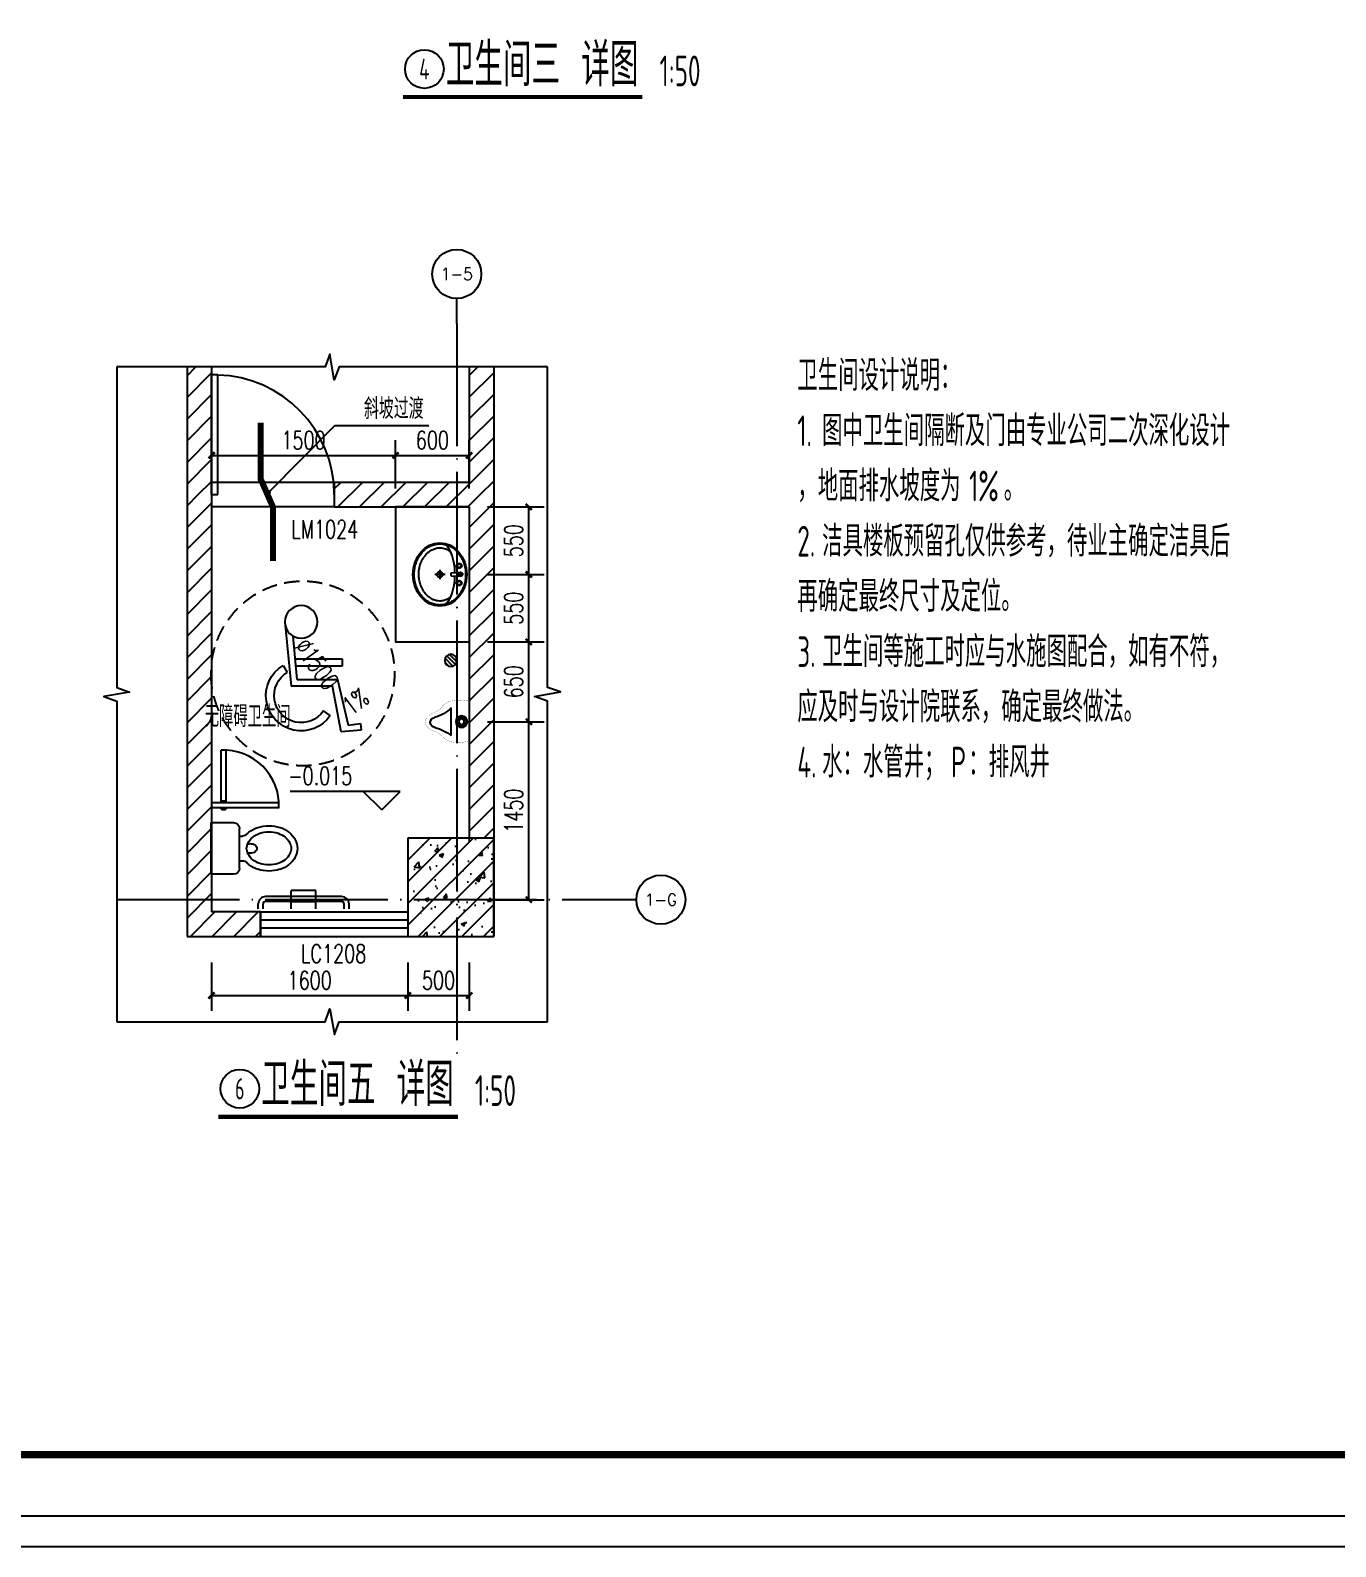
# Model space of a CAD drawing. Header units: millimetres. Extents: x -1048436 to -185795, y -983427 to 400387.
# Drawn here: x -609864 to -599227, y -740015 to -727659 of the extents above; entities that cross this region are included whole.
import ezdxf
from ezdxf.enums import TextEntityAlignment as Align

# ---------------------------------------------------------------- set-up
doc = ezdxf.new("R2010")
doc.units = ezdxf.units.MM
doc.header["$LTSCALE"] = 500
doc.linetypes.add('DOTE', pattern=[2.42, 2, -0.2, 0.02, -0.2])
doc.linetypes.add('HIDDEN', pattern=[0.375, 0.25, -0.125])
for name, color, linetype in [('C-SHET-TTLB', 11, 'Continuous'), ('COLUMN', 254, 'Continuous'), ('FUR', 55, 'Continuous'), ('PUB_DIM', 3, 'Continuous'), ('PUB_HATCH', 8, 'Continuous'), ('PUB_TEXT', 7, 'Continuous'), ('WINDOW', 4, 'Continuous'), ('WINDOW_TEXT', 7, 'Continuous'), ('建-填充', 9, 'Continuous'), ('建-墙', 254, 'Continuous'), ('建-文字', 4, 'Continuous'), ('建-洁具', 55, 'Continuous'), ('建-符号', 13, 'Continuous'), ('建-符号-引出', 150, 'Continuous'), ('建-符号-门编号', 13, 'Continuous'), ('建-轴线', 16, 'DOTE'), ('建-门扇', 32, 'Continuous')]:
    doc.layers.add(name, color=color, linetype=linetype)
doc.styles.add('_TCH_AXIS', font='COMPLEX', dxfattribs={"bigfont": 'GBCBIG'})
doc.styles.add('_TCH_DIM', font='SIMPLEX', dxfattribs={"bigfont": 'GBCBIG'})
doc.styles.add('_TCH_DIM_T3', font='SIMPLEX', dxfattribs={"width": 0.705882, "bigfont": 'GBCBIG'})
doc.styles.add('_TCH_WINDOW', font='SIMPLEX', dxfattribs={"height": 3.5, "bigfont": 'GBCBIG'})
doc.styles.add('ECADI', font='hzs.shx', dxfattribs={"width": 0.7, "bigfont": 'hztxt.shx'})
doc.styles.add('XD2008', font='xd-hzs.shx', dxfattribs={"width": 0.7, "bigfont": 'xd-hztxt.shx'})
doc.dimstyles.new('_TCH_ARCH&&50', dxfattribs={"dimtxt": 148.75, "dimasz": 50, "dimexe": 125, "dimexo": 150, "dimgap": 50, "dimtad": 1, "dimdec": 0, "dimzin": 0, "dimdsep": 46, "dimtxsty": '_TCH_DIM_T3', "dimblk": 'ARCHTICK', "dimcen": 0.09, "dimclrt": 7, "dimazin": 2, "dimtfac": 1, "dimtdec": 0, "dimtix": 1, "dimtmove": 2, "dimatfit": 3, "dimldrblk": 'ARCHTICK', "dimfxl": 1, "dimtolj": 1, "dimtzin": 0, "dimarcsym": 0})
pattern_1 = [(45, (0, 89.76), (-88.388383, 88.388383), [])]

# ---------------------------------------------------------------- blocks, each defined once
blk = doc.blocks.new('集团图框A1')
at = {"layer": 'C-SHET-TTLB'}
for points in [[(1095.85, -95.53), (1095.85, -699.53), (244.85, -699.53), (244.85, -95.53)], [(1090.85, -100.53), (1090.85, -694.53), (249.85, -694.53), (249.85, -100.53)]]:
    blk.add_lwpolyline(points, close=True, dxfattribs=at)
at = {"layer": 'C-SHET-TTLB', "const_width": 1.2}
blk.add_lwpolyline([(268.25, -110.53), (1080.85, -110.53), (1080.85, -684.53), (268.25, -684.53)], close=True, dxfattribs=at)
at = {"color": 2, "style": 'ECADI', "width": 0.7}
for tag, p in [('序号1', (1009.72, -381.88)), ('记要1', (1037.92, -381.9)), ('日期1', (1073.26, -381.71)), ('序号2', (1009.72, -387.77)), ('记要2', (1037.92, -387.79)), ('日期2', (1073.26, -387.6)), ('序号3', (1009.72, -393.63)), ('记要3', (1037.92, -393.65)), ('日期3', (1073.26, -393.46)), ('序号4', (1009.72, -399.51)), ('记要4', (1037.92, -399.53)), ('日期4', (1073.26, -399.35)), ('合作设计单位', (1042.53, -542.75)), ('审定人', (1041.84, -561.74)), ('审核人', (1041.84, -571.23)), ('设计总负责人', (1041.84, -580.99)), ('专业负责人', (1041.84, -591.72)), ('校对人', (1041.84, -601.96)), ('设计人', (1041.84, -611.83)), ('建设单位上', (1044.38, -619.93)), ('建设单位中', (1044.38, -623.89)), ('建设单位下', (1044.38, -627.74)), ('项目名称上', (1044.35, -632.3)), ('项目名称中', (1044.35, -636.38)), ('项目名称下', (1044.35, -640.33)), ('子项', (1043.59, -646.93)), ('图名上', (1044.47, -653.59)), ('图名中', (1044.47, -657.5)), ('图名下', (1044.47, -661.62)), ('工程编号', (1027.1, -667.58)), ('阶段', (1063.92, -667.61)), ('专业', (1063.72, -673.97)), ('比例', (1025.96, -674.19)), ('日期', (1026.1, -680.73)), ('图别、图号', (1066.05, -680.84))]:
    blk.add_attdef(tag, text='', height=3.5, dxfattribs=at).set_placement(p, align=Align.MIDDLE)
blk = doc.blocks.new('A1')
blk.add_blockref('集团图框A1', (-609654.51, -640037.88))
blk = doc.blocks.new('$lvtry$00000173')
at = {"color": 0}
for p, q in [((-11, -125), (-16, -50)), ((12, -125), (16, -50)), ((-35, -219), (40, -219)), ((2, -177), (2, -260))]:
    blk.add_line(p, q, dxfattribs=at)
for centre, radius in [((-69, -62), 20.6), ((-69, -62), 15.6), ((0, -50), 15.8), ((72, -62), 20.6), ((72, -62), 15.6), ((2, -219), 23.4)]:
    blk.add_circle(centre, radius, dxfattribs=at)
blk.add_arc((1, -117), 13.9, 215.486, 324.514, dxfattribs=at)
blk.add_ellipse((2, -219), major_axis=(-259, 0), ratio=0.848663, dxfattribs=at)
for start_param, end_param in [(4.764585, 5.931457), (3.493317, 4.671733)]:
    blk.add_ellipse((2, -215), major_axis=(-259, 0), ratio=0.459125, start_param=start_param, end_param=end_param, dxfattribs=at)
for points, knots in [([(-247, -219, 0), (-247, -226, 0), (-247, -233, 0), (-245, -253, 0), (-242, -264, 0), (-234, -288, 0), (-229, -299, 0), (-216, -321, 0), (-209, -331, 0), (-192, -351, 0), (-183, -360, 0), (-162, -377, 0), (-151, -385, 0), (-127, -399, 0), (-115, -405, 0), (-88, -415, 0), (-75, -419, 0), (-47, -425, 0), (-32, -427, 0), (-4, -429, 0), (11, -429, 0), (40, -426, 0), (54, -424, 0), (82, -418, 0), (96, -413, 0), (122, -403, 0), (134, -397, 0), (158, -383, 0), (169, -375, 0), (189, -357, 0), (198, -348, 0), (215, -328, 0), (222, -318, 0), (234, -296, 0), (239, -284, 0), (246, -261, 0), (248, -249, 0), (251, -225, 0), (251, -213, 0), (249, -189, 0), (246, -177, 0), (239, -154, 0), (234, -143, 0), (222, -121, 0), (215, -110, 0), (199, -90, 0), (190, -81, 0), (170, -63, 0), (159, -55, 0), (135, -41, 0), (123, -35, 0), (97, -24, 0), (83, -20, 0), (55, -13, 0), (41, -11, 0), (12, -9, 0), (-3, -9, 0), (-31, -10, 0), (-46, -12, 0), (-74, -18, 0), (-87, -22, 0), (-114, -32, 0), (-126, -38, 0), (-150, -52, 0), (-162, -60, 0), (-182, -77, 0), (-192, -86, 0), (-209, -106, 0), (-216, -116, 0), (-228, -138, 0), (-234, -149, 0), (-242, -172, 0), (-244, -184, 0), (-247, -204, 0), (-247, -211, 0), (-247, -219, 0)], [0, 0, 0, 0, 0.105369, 0.105369, 0.278747, 0.278747, 0.452125, 0.452125, 0.625504, 0.625504, 0.798882, 0.798882, 0.97226, 0.97226, 1.145639, 1.145639, 1.319017, 1.319017, 1.492395, 1.492395, 1.665774, 1.665774, 1.839152, 1.839152, 2.01253, 2.01253, 2.185909, 2.185909, 2.359287, 2.359287, 2.532665, 2.532665, 2.706044, 2.706044, 2.879422, 2.879422, 3.0528, 3.0528, 3.226179, 3.226179, 3.399557, 3.399557, 3.572935, 3.572935, 3.746313, 3.746313, 3.919692, 3.919692, 4.09307, 4.09307, 4.266448, 4.266448, 4.439827, 4.439827, 4.613205, 4.613205, 4.786583, 4.786583, 4.959962, 4.959962, 5.13334, 5.13334, 5.306718, 5.306718, 5.480097, 5.480097, 5.653475, 5.653475, 5.826853, 5.826853, 6.000232, 6.000232, 6.17361, 6.17361, 6.283185, 6.283185, 6.283185, 6.283185]), ([(-184, -131, 0), (-185, -133, 0), (-186, -135, 0), (-191, -143, 0), (-195, -149, 0), (-201, -161, 0), (-203, -168, 0), (-207, -180, 0), (-209, -187, 0), (-211, -199, 0), (-212, -205, 0), (-212, -214, 0), (-212, -216, 0), (-212, -219, 0), (-212, -225, 0), (-212, -232, 0), (-210, -246, 0), (-208, -254, 0), (-204, -266, 0), (-202, -272, 0), (-198, -281, 0), (-196, -286, 0), (-189, -298, 0), (-185, -304, 0), (-176, -316, 0), (-171, -322, 0), (-161, -332, 0), (-156, -337, 0), (-143, -347, 0), (-135, -353, 0), (-121, -362, 0), (-116, -365, 0), (-105, -370, 0), (-100, -373, 0), (-88, -378, 0), (-82, -380, 0), (-69, -384, 0), (-63, -386, 0), (-47, -389, 0), (-38, -391, 0), (-21, -393, 0), (-12, -393, 0), (7, -394, 0), (16, -393, 0), (34, -392, 0), (43, -390, 0), (59, -387, 0), (67, -385, 0), (83, -380, 0), (91, -378, 0), (106, -372, 0), (113, -368, 0), (127, -361, 0), (133, -357, 0), (146, -348, 0), (152, -343, 0), (163, -333, 0), (169, -328, 0), (178, -317, 0), (183, -312, 0), (190, -301, 0), (194, -296, 0), (200, -284, 0), (204, -277, 0), (209, -264, 0), (210, -258, 0), (213, -246, 0), (214, -241, 0), (216, -227, 0), (216, -219, 0), (215, -206, 0), (214, -200, 0), (213, -189, 0), (211, -183, 0), (206, -167, 0), (202, -156, 0), (193, -141, 0), (190, -136, 0), (187, -131, 0)], [5.740897, 5.740897, 5.740897, 5.740897, 5.780874, 5.780874, 5.896829, 5.896829, 6.012784, 6.012784, 6.128739, 6.128739, 6.240697, 6.240697, 6.283185, 6.283185, 6.283185, 6.399826, 6.399826, 6.5409, 6.5409, 6.634, 6.634, 6.7271, 6.7271, 6.852188, 6.852188, 6.977276, 6.977276, 7.077377, 7.077377, 7.229977, 7.229977, 7.317389, 7.317389, 7.404801, 7.404801, 7.497094, 7.497094, 7.589386, 7.589386, 7.712334, 7.712334, 7.835281, 7.835281, 7.958228, 7.958228, 8.081175, 8.081175, 8.194983, 8.194983, 8.30879, 8.30879, 8.422598, 8.422598, 8.537599, 8.537599, 8.6526, 8.6526, 8.767602, 8.767602, 8.884432, 8.884432, 8.982435, 8.982435, 9.119467, 9.119467, 9.224191, 9.224191, 9.328914, 9.328914, 9.470087, 9.470087, 9.571187, 9.571187, 9.672288, 9.672288, 9.874489, 9.874489, 9.967059, 9.967059, 9.967059, 9.967059])]:
    blk.add_open_spline(points, degree=3, knots=knots, dxfattribs=at)
for p in [(1, -50), (2, -219)]:
    blk.add_point(p, dxfattribs=at)
blk = doc.blocks.new('$lvtry$00000171')
h = blk.add_hatch()
h.set_pattern_fill('ANSI31', color=256, scale=15, style=0)
h.set_pattern_definition([(45, (0, 0), (-16.838, 16.838), [])])
h.paths.add_polyline_path([(35, 17, 0.162278), (7, 31), (-49, -26, 0.162278), (-35, -54)])
h.paths.add_polyline_path([(7, 31, 0.456412), (-50, -18, 0.035489), (-49, -26)])
h.paths.add_polyline_path([(49, -11, 0.162278), (35, 17), (-35, -54, 0.162278), (-7, -68)])
h.paths.add_polyline_path([(50, -18, 0.035489), (49, -11), (-7, -68, 0.456412)])
blk.add_circle((0, -18), 50)
blk = doc.blocks.new('M_E14')
blk.add_line((-116, -146), (109, -146))
at = {"const_width": 1.5}
for points in [[(-185, 0), (-185, -10), (-165, -10)], [(-185, 0), (185, 0), (185, -10), (165, -10)], [(-137, -207), (-146, -194), (-153, -182), (-159, -172), (-163, -162), (-166, -154), (-168, -146), (-169, -139), (-170, -133), (-171, -127), (-172, -121), (-172, -115), (-173, -110), (-173, -104), (-173, -98), (-173, -92), (-173, -86), (-173, -79), (-173, -72), (-172, -64), (-171, -54), (-170, -44), (-168, -31), (-166, -17), (-164, -9)], [(128, -215), (138, -202), (145, -191), (152, -180), (156, -171), (160, -163), (162, -156), (164, -149), (165, -142), (166, -136), (167, -130), (168, -125), (169, -119), (170, -114), (170, -108), (170, -102), (171, -96), (171, -89), (171, -82), (171, -73), (171, -64), (170, -53), (169, -41), (167, -27), (165, -10)], [(166, -14), (165, -9)], [(-137, -205), (-127, -214)], [(-130, -211), (-128, -213), (-120, -221), (-113, -229), (-107, -236), (-102, -244), (-98, -251), (-93, -259), (-90, -266), (-86, -274), (-83, -281), (-80, -288), (-77, -295), (-74, -302), (-71, -308), (-68, -314), (-65, -320), (-62, -325), (-58, -330), (-55, -334), (-51, -338), (-47, -342), (-43, -345), (-39, -348), (-34, -351), (-30, -353), (-25, -355), (-20, -357), (-15, -358), (-10, -359), (-5, -360), (0, -360), (0, -360)], [(120, -218), (119, -220), (110, -227), (103, -235), (97, -242), (91, -249), (86, -256), (81, -264), (77, -271), (73, -278), (70, -285), (66, -292), (63, -299), (60, -306), (57, -312), (53, -318), (50, -323), (46, -328), (42, -332), (38, -337), (34, -340), (30, -344), (26, -347), (22, -350), (17, -352), (12, -354), (8, -356), (3, -357), (-1, -358)], [(129, -212), (117, -220)]]:
    blk.add_lwpolyline(points, dxfattribs=at)
for radius in [47.3, 34.6, 22.1]:
    blk.add_circle((-4, -62), radius)
for centre, radius, start, end in [((-387, -363), 346, 14.0616, 38.7001), ((331, -366), 312, 135.2868, 164.3913), ((-10, -276), 40.9, 183.6565, 351.9398)]:
    blk.add_arc(centre, radius, start, end)
at = {"width": 0.8, "flags": 9}
for tag in ['XSIZE', 'YSIZE']:
    blk.add_attdef(tag, (0, 0), '', height=0.5, dxfattribs=at)
blk = doc.blocks.new('_LV5')
for p, q in [((210, 0), (-210, 0)), ((-210, 0), (-210, -180)), ((210, -180), (210, 0)), ((160, -230), (-160, -230)), ((-101, -230), (-101, -254)), ((101, -230), (101, -254))]:
    blk.add_line(p, q)
blk.add_lwpolyline([(-135, -469, 0.080312), (-123, -544, 0.089014), (-92, -602, 0.104918), (-46, -639, 0.119812), (0, -650, 0.119812), (46, -639, 0.104918), (92, -602, 0.089014), (123, -544, 0.080312), (135, -469, 0.080312), (123, -395, 0.089014), (92, -337, 0.104918), (46, -300, 0.119812), (0, -288, 0.119812), (-46, -300, 0.104918), (-92, -337, 0.089014), (-123, -395, 0.080312)], format="xyb", close=True)
for points in [[(-39, -318, 0.073567), (-36, -339, 0.084454), (-27, -356, 0.10642), (-14, -368, 0.129709), (0, -372, 0.129709), (14, -368, 0.10642), (27, -356, 0.084454), (36, -339, 0.073567), (39, -318, 0.073567), (36, -298, 0.014016), (35, -295, 0.10642)], [(-35, -295, 0.013578), (-36, -298, 0.073567), (-39, -318, 0.073567)]]:
    blk.add_lwpolyline(points, format="xyb")
for centre, radius, start, end in [((-160, -180), 50, 180, 270), ((160, -180), 50, 270, 0), ((52, -453), 235, 141.2863, 161.6333), ((20, -427), 194, 134.8144, 141.2863), ((-151, -254), 50, 314.8144, 0), ((151, -254), 50, 180, 225.2555), ((-20, -427), 194, 38.7137, 45.2555), ((-52, -453), 235, 18.3667, 38.7137), ((102, -469), 287, 161.6333, 180), ((102, -469), 287, 180, 198.3667), ((-102, -469), 287, 0, 18.3667), ((-102, -469), 287, 341.6333, 0), ((52, -486), 235, 198.3667, 218.7137), ((-52, -486), 235, 321.2863, 341.6333), ((20, -512), 194, 218.7137, 242.6714), ((0, -551), 150, 242.6714, 270), ((0, -551), 150, 270, 297.3286), ((-20, -512), 194, 297.3286, 321.2863)]:
    blk.add_arc(centre, radius, start, end)
blk = doc.blocks.new('M-CTS-L1$0$A$C5FA93A88')
at = {"linetype": 'ByBlock'}
for p, q in [((132, 601), (82, 78)), ((32, 132), (66, 486)), ((48, 301), (-333, 301)), ((-333, 301), (-333, 241)), ((-297, 132), (-382, -240)), ((-333, 241), (43, 241)), ((32, 132), (-297, 132)), ((147, 247), (113, 189)), ((-327, -294), (-255, 78)), ((-255, 78), (82, 78)), ((-484, -228), (-490, -282)), ((-382, -240), (-484, -228)), ((-237, -162), (-182, -124)), ((-490, -282), (-327, -294))]:
    blk.add_line(p, q, dxfattribs=at)
at = {"linetype": 'HIDDEN'}
blk.add_circle((-13, 181), 750, dxfattribs=at)
at = {"linetype": 'ByBlock'}
blk.add_circle((0, 601), 133, dxfattribs=at)
for radius in [287, 220]:
    blk.add_arc((0, 0), radius, 214.2897, 59.1301, dxfattribs=at)
blk = doc.blocks.new('_ArchTick')
at = {"color": 0, "linetype": 'ByBlock', "const_width": 0.4}
blk.add_lwpolyline([(-0.5, -0.5), (0.5, 0.5)], dxfattribs=at)
blk = doc.blocks.new('*D963')
at = {"layer": 'Defpoints', "color": 0, "transparency": 16777216}
for p in [(-606788, -735105), (-606288, -735105), (-606288, -735524)]:
    blk.add_point(p, dxfattribs=at)
at = {"layer": 'PUB_DIM', "color": 0, "lineweight": -2, "transparency": 16777216}
for p, q in [((-606788, -735255), (-606788, -735649)), ((-606288, -735255), (-606288, -735649)), ((-606788, -735524), (-606288, -735524))]:
    blk.add_line(p, q, dxfattribs=at)
at = {"layer": 'PUB_DIM', "color": 0, "lineweight": -2, "transparency": 16777216, "xscale": 50, "yscale": 50, "zscale": 50, "rotation": 180}
blk.add_blockref('_ArchTick', (-606788, -735524), dxfattribs=at)
at = {"layer": 'PUB_DIM', "color": 0, "lineweight": -2, "transparency": 16777216, "xscale": 50, "yscale": 50, "zscale": 50}
blk.add_blockref('_ArchTick', (-606288, -735524), dxfattribs=at)
at = {"layer": 'PUB_DIM', "color": 7, "transparency": 16777216, "insert": (-606538, -735400), "char_height": 148.8, "attachment_point": 5, "style": '_TCH_DIM_T3'}
blk.add_mtext('\\A1;500', dxfattribs=at)
blk = doc.blocks.new('*D964')
at = {"layer": 'Defpoints', "color": 0, "transparency": 16777216}
for p in [(-608388, -735105), (-606788, -735105), (-606788, -735524)]:
    blk.add_point(p, dxfattribs=at)
at = {"layer": 'PUB_DIM', "color": 0, "lineweight": -2, "transparency": 16777216}
for p, q in [((-608388, -735255), (-608388, -735649)), ((-606788, -735255), (-606788, -735649)), ((-608388, -735524), (-606788, -735524))]:
    blk.add_line(p, q, dxfattribs=at)
at = {"layer": 'PUB_DIM', "color": 0, "lineweight": -2, "transparency": 16777216, "xscale": 50, "yscale": 50, "zscale": 50, "rotation": 180}
blk.add_blockref('_ArchTick', (-608388, -735524), dxfattribs=at)
at = {"layer": 'PUB_DIM', "color": 0, "lineweight": -2, "transparency": 16777216, "xscale": 50, "yscale": 50, "zscale": 50}
blk.add_blockref('_ArchTick', (-606788, -735524), dxfattribs=at)
at = {"layer": 'PUB_DIM', "color": 7, "transparency": 16777216, "insert": (-607588, -735400), "char_height": 148.8, "attachment_point": 5, "style": '_TCH_DIM_T3'}
blk.add_mtext('\\A1;1600', dxfattribs=at)
blk = doc.blocks.new('*D965')
at = {"layer": 'Defpoints', "color": 0, "transparency": 16777216}
for p in [(-606288, -731123), (-606888, -731543), (-606288, -731543)]:
    blk.add_point(p, dxfattribs=at)
at = {"layer": 'PUB_DIM', "color": 0, "lineweight": -2, "transparency": 16777216}
for p, q in [((-606888, -731393), (-606888, -730998)), ((-606288, -731393), (-606288, -730998)), ((-606888, -731123), (-606288, -731123))]:
    blk.add_line(p, q, dxfattribs=at)
at = {"layer": 'PUB_DIM', "color": 0, "lineweight": -2, "transparency": 16777216, "xscale": 50, "yscale": 50, "zscale": 50, "rotation": 180}
blk.add_blockref('_ArchTick', (-606888, -731123), dxfattribs=at)
at = {"layer": 'PUB_DIM', "color": 0, "lineweight": -2, "transparency": 16777216, "xscale": 50, "yscale": 50, "zscale": 50}
blk.add_blockref('_ArchTick', (-606288, -731123), dxfattribs=at)
at = {"layer": 'PUB_DIM', "color": 7, "transparency": 16777216, "insert": (-606588, -730999), "char_height": 148.8, "attachment_point": 5, "style": '_TCH_DIM_T3'}
blk.add_mtext('\\A1;600', dxfattribs=at)
blk = doc.blocks.new('*D966')
at = {"layer": 'Defpoints', "color": 0, "transparency": 16777216}
for p in [(-606888, -731123), (-608387, -731543), (-606888, -731543)]:
    blk.add_point(p, dxfattribs=at)
at = {"layer": 'PUB_DIM', "color": 0, "lineweight": -2, "transparency": 16777216}
for p, q in [((-608387, -731393), (-608387, -730998)), ((-606888, -731393), (-606888, -730998)), ((-608387, -731123), (-606888, -731123))]:
    blk.add_line(p, q, dxfattribs=at)
at = {"layer": 'PUB_DIM', "color": 0, "lineweight": -2, "transparency": 16777216, "xscale": 50, "yscale": 50, "zscale": 50, "rotation": 180}
blk.add_blockref('_ArchTick', (-608387, -731123), dxfattribs=at)
at = {"layer": 'PUB_DIM', "color": 0, "lineweight": -2, "transparency": 16777216, "xscale": 50, "yscale": 50, "zscale": 50}
blk.add_blockref('_ArchTick', (-606888, -731123), dxfattribs=at)
at = {"layer": 'PUB_DIM', "color": 7, "transparency": 16777216, "insert": (-607638, -730999), "char_height": 148.8, "attachment_point": 5, "style": '_TCH_DIM_T3'}
blk.add_mtext('\\A1;1500', dxfattribs=at)
blk = doc.blocks.new('*D967')
at = {"layer": 'Defpoints', "color": 0, "transparency": 16777216}
for p in [(-606288, -731543), (-605802, -731543), (-606288, -732093)]:
    blk.add_point(p, dxfattribs=at)
at = {"layer": 'PUB_DIM', "color": 0, "lineweight": -2, "transparency": 16777216}
for p, q in [((-606138, -731543), (-605677, -731543)), ((-605802, -732093), (-605802, -731543)), ((-606138, -732093), (-605677, -732093))]:
    blk.add_line(p, q, dxfattribs=at)
at = {"layer": 'PUB_DIM', "color": 0, "lineweight": -2, "transparency": 16777216, "xscale": 50, "yscale": 50, "zscale": 50}
for p, rotation in [((-605802, -731543), 90), ((-605802, -732093), 270)]:
    blk.add_blockref('_ArchTick', p, dxfattribs=dict(at, rotation=rotation))
at = {"layer": 'PUB_DIM', "color": 7, "transparency": 16777216, "insert": (-605926, -731818), "char_height": 148.8, "attachment_point": 5, "rotation": 90, "style": '_TCH_DIM_T3'}
blk.add_mtext('\\A1;550', dxfattribs=at)
blk = doc.blocks.new('*D968')
at = {"layer": 'Defpoints', "color": 0, "transparency": 16777216}
for p in [(-606288, -732093), (-605802, -732093), (-606288, -732643)]:
    blk.add_point(p, dxfattribs=at)
at = {"layer": 'PUB_DIM', "color": 0, "lineweight": -2, "transparency": 16777216}
for p, q in [((-606138, -732093), (-605677, -732093)), ((-605802, -732643), (-605802, -732093)), ((-606138, -732643), (-605677, -732643))]:
    blk.add_line(p, q, dxfattribs=at)
at = {"layer": 'PUB_DIM', "color": 0, "lineweight": -2, "transparency": 16777216, "xscale": 50, "yscale": 50, "zscale": 50}
for p, rotation in [((-605802, -732093), 90), ((-605802, -732643), 270)]:
    blk.add_blockref('_ArchTick', p, dxfattribs=dict(at, rotation=rotation))
at = {"layer": 'PUB_DIM', "color": 7, "transparency": 16777216, "insert": (-605926, -732368), "char_height": 148.8, "attachment_point": 5, "rotation": 90, "style": '_TCH_DIM_T3'}
blk.add_mtext('\\A1;550', dxfattribs=at)
blk = doc.blocks.new('*D969')
at = {"layer": 'Defpoints', "color": 0, "transparency": 16777216}
for p in [(-606288, -732643), (-605802, -732643), (-606288, -733293)]:
    blk.add_point(p, dxfattribs=at)
at = {"layer": 'PUB_DIM', "color": 0, "lineweight": -2, "transparency": 16777216}
for p, q in [((-606138, -732643), (-605677, -732643)), ((-605802, -733293), (-605802, -732643)), ((-606138, -733293), (-605677, -733293))]:
    blk.add_line(p, q, dxfattribs=at)
at = {"layer": 'PUB_DIM', "color": 0, "lineweight": -2, "transparency": 16777216, "xscale": 50, "yscale": 50, "zscale": 50}
for p, rotation in [((-605802, -732643), 90), ((-605802, -733293), 270)]:
    blk.add_blockref('_ArchTick', p, dxfattribs=dict(at, rotation=rotation))
at = {"layer": 'PUB_DIM', "color": 7, "transparency": 16777216, "insert": (-605926, -732968), "char_height": 148.8, "attachment_point": 5, "rotation": 90, "style": '_TCH_DIM_T3'}
blk.add_mtext('\\A1;650', dxfattribs=at)
blk = doc.blocks.new('*D970')
at = {"layer": 'Defpoints', "color": 0, "transparency": 16777216}
for p in [(-606288, -733293), (-605802, -733293), (-606288, -734743)]:
    blk.add_point(p, dxfattribs=at)
at = {"layer": 'PUB_DIM', "color": 0, "lineweight": -2, "transparency": 16777216}
for p, q in [((-606138, -733293), (-605677, -733293)), ((-605802, -734743), (-605802, -733293)), ((-606138, -734743), (-605677, -734743))]:
    blk.add_line(p, q, dxfattribs=at)
at = {"layer": 'PUB_DIM', "color": 0, "lineweight": -2, "transparency": 16777216, "xscale": 50, "yscale": 50, "zscale": 50}
for p, rotation in [((-605802, -733293), 90), ((-605802, -734743), 270)]:
    blk.add_blockref('_ArchTick', p, dxfattribs=dict(at, rotation=rotation))
at = {"layer": 'PUB_DIM', "color": 7, "transparency": 16777216, "insert": (-605926, -734018), "char_height": 148.8, "attachment_point": 5, "rotation": 90, "style": '_TCH_DIM_T3'}
blk.add_mtext('\\A1;1450', dxfattribs=at)

msp = doc.modelspace()

# ---------------------------------------------------------------- hatches: boundary and pattern name
at = {"layer": 'PUB_HATCH'}
h = msp.add_hatch(dxfattribs=at)
h.set_pattern_fill('钢筋混凝土', color=256, scale=50, style=0)
h.set_pattern_definition([(45, (0, 0), (-88.388348, 88.388348), []), (50, (0, 0), (358.63009, -31.37607), [37.5, -412.5]), (355, (0, 0), (-69.37567, 376.09607), [30, -330]), (100.4514, (29.9, -2.6), (289.25469, 344.71977), [31.8701, -350.57106]), (46.1842, (0, 100), (533.62052, -82.7595), [56.25, -618.75]), (96.6356, (44.47, 93.1), (467.33135, 487.05894), [47.80514, -525.8565]), (351.1842, (0, 100), (467.33097, 487.0593), [45, -495]), (21, (50, 75), (298.45353, -201.309445), [37.5, -412.5]), (326, (50, 75), (121.65767, 362.57502), [30, -330]), (71.4514, (74.87, 58.22), (420.11131, 161.26525), [31.8701, -350.57106]), (37.5, (0, 0), (6.079928, 166.446927), [0, -326, 0, -335, 0, -331.25]), (7.5, (0, 0), (131.53477, 197.205856), [0, -191, 0, -318.5, 0, -126.25]), (327.5, (-111.5, 0), (266.911218, -11.277436), [0, -125, 0, -390, 0, -517.5]), (317.5, (-161.5, 0), (291.593085, 50.05249), [0, -162.5, 0, -259, 0, -367.5])])
h.paths.add_polyline_path([(-606788.2, -734242.7), (-606788.2, -735042.7), (-606088.2, -735042.7), (-606088.2, -734242.7)])
at = {"layer": '建-填充'}
h = msp.add_hatch(dxfattribs=at)
h.set_pattern_fill('普通砖', color=256, scale=50, style=0)
h.set_pattern_definition(pattern_1)
h.paths.add_polyline_path([(-608587.5, -730402), (-608587.5, -731442.8), (-608454.1, -731442.8), (-608387.5, -731342.8), (-608387.5, -730402)])
h = msp.add_hatch(dxfattribs=at)
h.set_pattern_fill('普通砖', color=256, scale=50, style=0)
h.set_pattern_definition(pattern_1)
h.paths.add_polyline_path([(-606287.9, -730402), (-606287.9, -731342.8), (-606221.3, -731442.8), (-606087.9, -731442.8), (-606087.9, -730402)])
h = msp.add_hatch(dxfattribs=at)
h.set_pattern_fill('普通砖', color=256, scale=50, style=0)
h.set_pattern_definition(pattern_1)
h.paths.add_polyline_path([(-608387.5, -731542.8), (-608387.5, -731342.8), (-608454.1, -731442.8)])
h = msp.add_hatch(dxfattribs=at)
h.set_pattern_fill('普通砖', color=256, scale=50, style=0)
h.set_pattern_definition(pattern_1)
h.paths.add_polyline_path([(-606287.9, -731342.8), (-607387.5, -731342.8), (-607387.5, -731542.8), (-606287.9, -731542.8), (-606221.3, -731442.8)])
h = msp.add_hatch(dxfattribs=at)
h.set_pattern_fill('普通砖', color=256, scale=50, style=0)
h.set_pattern_definition(pattern_1)
h.paths.add_polyline_path([(-608454.1, -731442.8), (-608587.5, -731442.8), (-608587.5, -735042.8), (-608387.5, -734842.8), (-608387.5, -731542.8)])
h = msp.add_hatch(dxfattribs=at)
h.set_pattern_fill('普通砖', color=256, scale=50, style=0)
h.set_pattern_definition(pattern_1)
h.paths.add_polyline_path([(-606287.9, -734242.7), (-606088.2, -734242.7), (-606088.2, -735042.5), (-606087.9, -735042.8), (-606087.9, -731442.8), (-606221.3, -731442.8), (-606287.9, -731542.8)])
h = msp.add_hatch(dxfattribs=at)
h.set_pattern_fill('普通砖', color=256, scale=50, style=0)
h.set_pattern_definition(pattern_1)
h.paths.add_polyline_path([(-608587.5, -735042.8), (-607988.2, -735042.8), (-607988.2, -734842.8), (-608387.5, -734842.8)])
h = msp.add_hatch(dxfattribs=at)
h.set_pattern_fill('普通砖', color=256, scale=50, style=0)
h.set_pattern_definition(pattern_1)
h.paths.add_polyline_path([(-606088.2, -735042.5), (-606088.2, -735042.7), (-606788.2, -735042.7), (-606788.2, -735042.8), (-606087.9, -735042.8)])

# ---------------------------------------------------------------- linework, layer by layer
at = {"layer": 'COLUMN'}
for p, q in [((-606788.2, -734242.7), (-606788.2, -735042.7)), ((-606088.2, -734242.7), (-606788.2, -734242.7)), ((-606088.2, -735042.7), (-606088.2, -734242.7)), ((-606788.2, -735042.7), (-606088.2, -735042.7))]:
    msp.add_line(p, q, dxfattribs=at)
at = {"layer": 'PUB_DIM'}
msp.add_lwpolyline([(-607211.8, -733513, 0, 33, 0), (-607269.5, -733431.3, 0, 0, 0), (-608019, -732369.1, 33, 0, 0), (-608076.6, -732287.4, 0, 0, 0)], format="xyseb", dxfattribs=at)
at = {"layer": 'PUB_TEXT'}
for centre in [(-606653.5, -727975.1), (-608157.3, -736283.6)]:
    msp.add_circle(centre, 157.5, dxfattribs=at)
at = {"layer": 'WINDOW'}
for p, q in [((-607988.2, -734842.8), (-606788.2, -734842.8)), ((-607988.2, -734842.8), (-607988.2, -735042.8)), ((-606788.2, -734842.8), (-606788.2, -735042.8)), ((-606788.2, -734909.5), (-607988.2, -734909.5)), ((-606788.2, -734976.1), (-607988.2, -734976.1)), ((-607988.2, -735042.8), (-606788.2, -735042.8))]:
    msp.add_line(p, q, dxfattribs=at)
at = {"layer": '建-墙'}
for p, q in [((-608587.5, -730402), (-608587.5, -731442.8)), ((-608387.5, -730402), (-608387.5, -731342.8)), ((-606287.9, -730402), (-606287.9, -731342.8)), ((-606087.9, -730402), (-606087.9, -731442.8)), ((-608387.5, -731342.8), (-608387.5, -731542.8)), ((-606287.9, -731342.8), (-607387.5, -731342.8)), ((-607387.5, -731342.8), (-607387.5, -731542.8)), ((-608587.5, -731442.8), (-608587.5, -735042.8)), ((-608387.5, -731542.8), (-608387.5, -734842.8)), ((-607387.5, -731542.8), (-606287.9, -731542.8)), ((-606287.9, -731542.8), (-606287.9, -734242.7)), ((-606087.9, -731442.8), (-606087.9, -735042.8)), ((-607988.2, -734842.8), (-608387.5, -734842.8)), ((-607988.2, -735042.8), (-607988.2, -734842.8)), ((-608587.5, -735042.8), (-607988.2, -735042.8)), ((-606788.2, -735042.7), (-606788.2, -735042.8)), ((-606788.2, -735042.8), (-606087.9, -735042.8))]:
    msp.add_line(p, q, dxfattribs=at)
at = {"layer": '建-洁具'}
for p, q in [((-608309.5, -733945.4, 0), (-608309.5, -733524.6, 0)), ((-608268.8, -733945.4, 0), (-608268.8, -733524.6, 0)), ((-607837.5, -733954.1, 0), (-608389.5, -733954.1, 0)), ((-607837.9, -733994.1, 0), (-608389.5, -733994.1, 0)), ((-607737.5, -734717.8, 0), (-607947.5, -734717.8, 0)), ((-607737.5, -734817.8, 0), (-607737.5, -734667.8, 0)), ((-607537.5, -734667.8, 0), (-607737.5, -734667.8, 0)), ((-607537.5, -734717.8, 0), (-607737.5, -734717.8, 0)), ((-607537.5, -734817.8, 0), (-607537.5, -734667.8, 0)), ((-607327.5, -734717.8, 0), (-607537.5, -734717.8, 0)), ((-608007.5, -734817.8, 0), (-608007.5, -734777.8, 0)), ((-607967.5, -734817.8, 0), (-607967.5, -734777.8, 0)), ((-607737.5, -734757.8, 0), (-607947.5, -734757.8, 0)), ((-607737.5, -734757.8, 0), (-607537.5, -734757.8, 0)), ((-607327.5, -734757.8, 0), (-607537.5, -734757.8, 0)), ((-607307.5, -734817.8, 0), (-607307.5, -734777.8, 0)), ((-607267.5, -734817.8, 0), (-607267.5, -734777.8, 0))]:
    msp.add_line(p, q, dxfattribs=at)
msp.add_lwpolyline([(-606287.9, -731542.8), (-606887.9, -731542.8), (-606887.9, -732642.8), (-606287.9, -732642.8)], dxfattribs=at)
for centre, radius, start, end in [((-608289.2, -733975.8, 0), 451.6, 357.66869, 92.57976), ((-608289.2, -733974.8, 0), 35.7, 35.44182, 144.55818), ((-608289.2, -733973.4, 0), 35.7, 215.44182, 324.55818), ((-607947.5, -734777.8, 0), 60, 90.0007, 180.00071), ((-607327.5, -734777.8, 0), 60, 0.00071, 90.0007), ((-607947.5, -734777.8, 0), 20, 90.0007, 180.00071), ((-607327.5, -734777.8, 0), 20, 0.00071, 90.0007)]:
    msp.add_arc(centre, radius, start, end, dxfattribs=at)
at = {"layer": '建-符号'}
for p, q in [((-606389.5, -730047.2), (-606389.5, -729845)), ((-606850.9, -733860.5), (-607747.9, -733860.5)), ((-607000.9, -734010.5), (-607150.9, -733860.5)), ((-607000.9, -734010.5), (-606850.9, -733860.5)), ((-605128, -734742.8), (-604925.8, -734742.8)), ((-605650.1, -735737.1), (-605650.1, -735737.1)), ((-605650.1, -735737.1), (-605650.1, -735737.1))]:
    msp.add_line(p, q, dxfattribs=at)
for points, const_width in [([(-606828.5, -728202.6), (-604876.8, -728202.6)], 35), ([(-607987.4, -730855.8), (-607987.4, -731315.3), (-607887.5, -731542.8), (-607887.5, -731982.3)], 50), ([(-608332.3, -736511.1), (-606380.6, -736511.1)], 35)]:
    msp.add_lwpolyline(points, dxfattribs=dict(at, const_width=const_width))
for points in [[(-605650.1, -730402), (-607348.9, -730402), (-607387.1, -730507), (-607424.1, -730297), (-607461.4, -730402), (-609160.2, -730402)], [(-609160.2, -730402), (-609160.2, -733013.3), (-609055.2, -733051.5), (-609265.2, -733088.5), (-609160.2, -733125.8), (-609160.2, -735737.1)], [(-605650.1, -735737.1), (-605650.1, -733125.8), (-605755.1, -733087.6), (-605545.1, -733050.6), (-605650.1, -733013.3), (-605650.1, -730402)], [(-609160.2, -735737.1), (-607461.4, -735737.1), (-607423.2, -735632.1), (-607386.2, -735842.1), (-607348.9, -735737.1), (-605650.1, -735737.1)]]:
    msp.add_lwpolyline(points, dxfattribs=at)
msp.add_lwpolyline([(-607551, -733536.7, 0, 0, 0), (-606867.3, -733028.2, 40, 0, 0), (-606746.9, -732938.6, 0, 0, 0)], format="xyseb", dxfattribs=at)
for centre in [(-606389.5, -729645), (-604725.8, -734742.8)]:
    msp.add_circle(centre, 200, dxfattribs=at)
at = {"layer": '建-符号-引出'}
for p, q in [((-607923.9, -731424), (-607381.7, -730878.5)), ((-607381.7, -730878.5), (-606616.7, -730878.5))]:
    msp.add_line(p, q, dxfattribs=at)
at = {"layer": '建-符号-引出', "const_width": 20}
msp.add_lwpolyline([(-607930.9, -731431.1, 1), (-607916.8, -731416.9, 1)], format="xyb", close=True, dxfattribs=at)
at = {"layer": '建-轴线'}
for points in [[(-606389.5, -730047.2), (-606389.5, -736062.2)], [(-609160.2, -734742.8), (-605128, -734742.8)]]:
    msp.add_lwpolyline(points, dxfattribs=at)
at = {"layer": '建-门扇'}
for p, q in [((-608337.5, -730467.8), (-608387.5, -730467.8)), ((-608387.5, -731442.8), (-608387.5, -730467.8)), ((-608337.5, -731442.8), (-608337.5, -730467.8)), ((-607387.5, -731342.8), (-608387.5, -731342.8)), ((-608387.5, -731442.8), (-608337.5, -731442.8)), ((-607387.5, -731542.8), (-608387.5, -731542.8))]:
    msp.add_line(p, q, dxfattribs=at)
msp.add_arc((-608362.5, -731442.8), 975, 0, 88.53072, dxfattribs=at)

# ---------------------------------------------------------------- block references
at = {"xscale": 50, "yscale": 50, "zscale": 50}
msp.add_blockref('A1', (29849980.9, 31296855.7), dxfattribs=at)
at = {"layer": 'FUR', "xscale": -1, "rotation": 270}
msp.add_blockref('M_E14', (-606287.9, -733288.8), dxfattribs=at)
at = {"layer": '建-洁具', "xscale": -1, "yscale": -1, "rotation": 90}
msp.add_blockref('$lvtry$00000173', (-606307.9, -732091.2), dxfattribs=at)
at = {"layer": '建-洁具', "xscale": -1}
msp.add_blockref('M-CTS-L1$0$A$C5FA93A88', (-607657.4, -733080.7), dxfattribs=at)
for name, p, rotation in [('$lvtry$00000171', (-606437.9, -732811.3), 180), ('_LV5', (-608389.5, -734325.1, 0), 90)]:
    msp.add_blockref(name, p, dxfattribs=dict(at, rotation=rotation))

# ---------------------------------------------------------------- texts
at = {"layer": 'PUB_DIM', "color": 7, "style": '_TCH_DIM', "width": 0.705882}
msp.add_text('%%c1500', height=148.75, rotation=305.20595, dxfattribs=at).set_placement((-607720.9, -732682))
at = {"layer": 'PUB_TEXT', "style": 'XD2008', "width": 0.7}
for s, height, p in [('卫生间三', 350, (-606478.5, -728115.1)), ('详图', 350, (-605375, -728115.1)), ('1:50', 250, (-604736.8, -728115.1)), ('卫生间五', 350, (-607982.3, -736423.6)), ('详图', 350, (-606878.9, -736423.6)), ('1:50', 250, (-606240.6, -736423.6))]:
    msp.add_text(s, height=height, dxfattribs=at).set_placement(p)
at = {"layer": 'PUB_TEXT', "style": 'XD2008', "width": 1.238095}
for s, height, p, p2 in [('4', 169, (-606695.8, -728059.6), (-606611.2, -728059.6)), ('6', 173.4, (-608194.9, -736370.3), (-608119.7, -736370.3))]:
    msp.add_text(s, height=height, dxfattribs=at).set_placement(p, p2, align=Align.FIT)
at = {"layer": 'WINDOW_TEXT', "style": '_TCH_WINDOW', "width": 0.705882}
msp.add_text('LC1208', height=148.75, dxfattribs=at).set_placement((-607658.2, -735256.7))
at = {"layer": '建-文字', "style": '_TCH_AXIS'}
for s, height, p, p2 in [('1-5', 99.88, (-606520.3, -729694.9), (-606258.7, -729694.9)), ('1-G', 93.89, (-604857.7, -734789.8), (-604593.9, -734789.8))]:
    msp.add_text(s, height=height, dxfattribs=at).set_placement(p, p2, align=Align.FIT)
at = {"layer": '建-文字'}
for s, height, style, width, p in [('卫生间设计说明：', 250, 'XD2008', 0.7, (-603614, -730597.2, 0)), ('1.', 250, 'XD2008', 0.7, (-603614, -731047.2, 0)), ('图中卫生间隔断及门由专业公司二次深化设计', 250, 'XD2008', 0.7, (-603412.1, -731047.2, 0)), ('，地面排水坡度为', 250, 'XD2008', 0.7, (-603614, -731497.2, 0)), ('1%', 250, 'XD2008', 0.7, (-602214, -731497.2, 0)), ('。', 250, 'XD2008', 0.7, (-601931.3, -731497.2, 0)), ('2.', 250, 'XD2008', 0.7, (-603614, -731947.2, 0)), ('洁具楼板预留孔仅供参考，待业主确定洁具后', 250, 'XD2008', 0.7, (-603412.1, -731947.2, 0)), ('再确定最终尺寸及定位。', 250, 'XD2008', 0.7, (-603614, -732397.2, 0)), ('3.', 250, 'XD2008', 0.7, (-603614, -732847.2, 0)), ('卫生间等施工时应与水施图配合，如有不符，', 250, 'XD2008', 0.7, (-603412.1, -732847.2, 0)), ('应及时与设计院联系，确定最终做法。', 250, 'XD2008', 0.7, (-603614, -733297.2, 0)), ('无障碍卫生间', 175, 'XD2008', 0.7, (-608442.4, -733337.1)), ('4.', 250, 'XD2008', 0.7, (-603614, -733747.2, 0)), ('水：水管井；', 250, 'XD2008', 0.7, (-603412.1, -733747.2, 0)), ('P', 250, 'XD2008', 0.7, (-602362.1, -733747.2, 0)), ('：排风井', 250, 'XD2008', 0.7, (-602220.8, -733747.2, 0)), ('-0.015', 148.75, '_TCH_DIM', 0.705882, (-607762.9, -733808))]:
    msp.add_text(s, height=height, dxfattribs=dict(at, style=style, width=width)).set_placement(p)
at = {"layer": '建-文字', "style": '_TCH_DIM'}
msp.add_text('斜坡过渡', height=168.79, dxfattribs=at).set_placement((-607145.8, -730826))
at = {"layer": '建-文字', "style": '_TCH_DIM', "width": 0.705882}
msp.add_text('1%', height=148.75, rotation=36.64309, dxfattribs=at).set_placement((-607248.5, -733246.3))
at = {"layer": '建-符号-门编号', "style": '_TCH_WINDOW', "width": 0.705882}
msp.add_text('LM1024', height=148.75, dxfattribs=at).set_placement((-607736.7, -731799.2))

# ---------------------------------------------------------------- dimensions: what is measured, and where the dimension line sits
at = {"layer": 'PUB_DIM'}
for p1, p2, distance, picture, middle in [((-608387.5, -731542.8), (-606887.9, -731542.8), 419.4, '*D966', (-607637.7, -730999)), ((-606887.9, -731542.8), (-606287.9, -731542.8), 419.4, '*D965', (-606587.9, -730999)), ((-606287.9, -732092.8), (-606287.9, -731542.8), -486, '*D967', (-605926.3, -731817.8)), ((-606287.9, -732642.8), (-606287.9, -732092.8), -486, '*D968', (-605926.3, -732367.8)), ((-606287.9, -733293), (-606287.9, -732642.8), -486, '*D969', (-605926.3, -732967.9)), ((-606287.9, -734742.8), (-606287.9, -733293), -486, '*D970', (-605926.3, -734017.9)), ((-608388.5, -735105), (-606788.2, -735105), -419.4, '*D964', (-607588.4, -735400)), ((-606788.2, -735105), (-606287.9, -735105), -419.4, '*D963', (-606538.1, -735400))]:
    dim = msp.add_aligned_dim(p1=p1, p2=p2, distance=distance, dimstyle='_TCH_ARCH&&50', dxfattribs=at)
    dim.commit()
    dim.dimension.update_dxf_attribs({"geometry": picture, "text_midpoint": middle})

doc.saveas('drawing.dxf')
